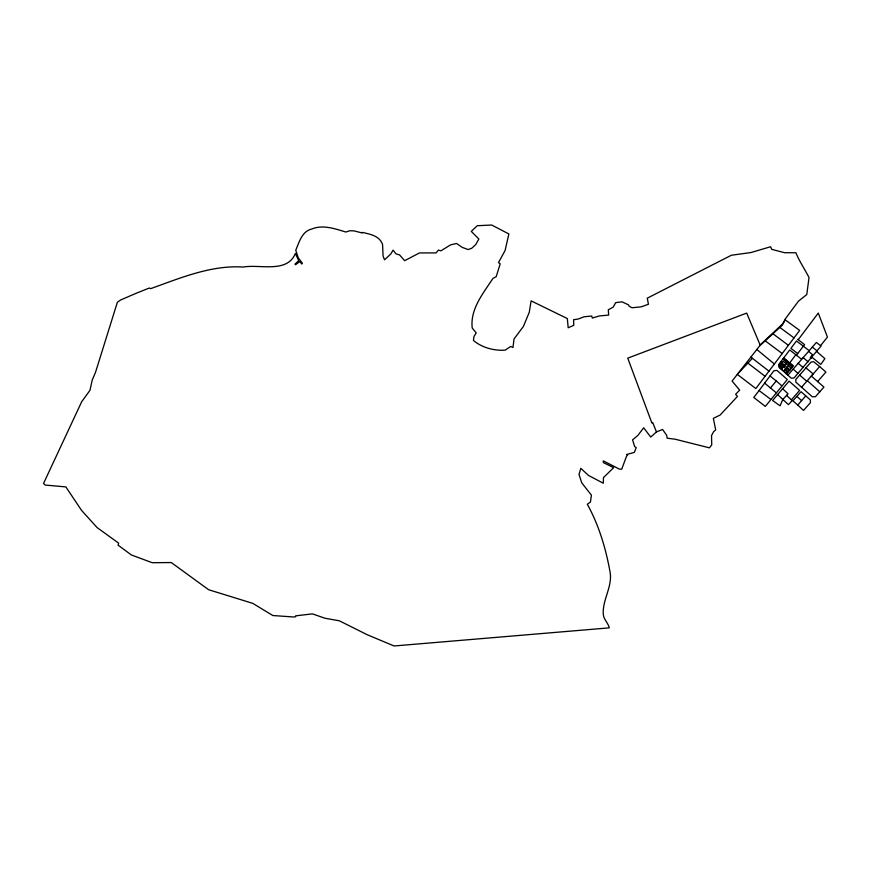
<?xml version="1.0" encoding="UTF-8"?>
<svg xmlns="http://www.w3.org/2000/svg" width="871" height="871" viewBox="0 0 871 871"><rect width="100%" height="100%" fill="white"/><g stroke="black" fill="none" stroke-linecap="round" stroke-linejoin="round"><path stroke-width="1.31" d="M791.391 399.854L799.611 390.426L789.093 381.128L772.642 400.497L780.013 405.799L782.855 399.462L788.026 393.779L782.419 388.564M759.098 390.546L773.916 370.719L777.008 370.436L787.297 379.538L765.326 406.409L753.753 397.47L759.098 390.546L770.715 399.332M737.302 374.378L755.843 388.553L799.665 330.414L785.261 319.886L782.06 325.449L759.719 345.798L732.076 381.063L739.675 390.11L735.647 394.302L737.443 396.447L720.121 415.042L713.349 418.341L715.69 429.915L713.621 431.646L711.542 435.598L711.727 444.929L709.451 447.836L675.101 439.202L667.186 438.2L666.685 435.38L662.581 429.457L656.473 431.918L650.746 437.046L643.658 427.803L637.866 435.424L632.575 439.866L634.665 446.562L636.211 447.618L634.371 452.387L626.576 454.52L627.621 455.13L626.554 456.208L621.698 469.208L619.281 469.077L603.298 460.835L603.298 462.555L613.63 467.673L603.472 477.58L603.298 483.22L588.469 475.414L580.826 468.348L578.997 474.379L581.719 482.795L591.431 495.174L590.418 502.077L587.304 504.233C598.78 524.984 605.661 547.924 609.907 571.158C613.108 586.041 602.177 599.694 603.298 614.436C603.745 619.738 608.219 622.874 609.308 627.86L394.095 645.977L367.148 634.698L339.363 620.805L324.927 618.225L312.428 613.87L295.661 615.851L295.661 616.744L293.799 616.995L272.863 615.536L252.742 603.353L208.637 589.732L171.293 562.557L152.196 562.699L131.314 554.936L118.097 545.126L118.652 543.145L97.084 527.554L81.526 510.352L65.869 486.911L45.15 485.049L43.55 483.438L81.667 401.76L89.974 390.306L92.217 380.061L95.538 372.255L117.378 302.237L120.655 299.983L135.734 293.462L149.235 288.051L150.716 288.639C180.21 278.056 211.413 264.882 243.216 267.059C259.558 263.978 287.321 273.668 295.356 253.428L298.72 260.723L294.997 264.109L295.476 264.751L299.864 261.54L301.812 264.065L302.335 263.173L298.252 257.772L295.748 250.227C299.232 242.214 301.899 231.261 311.785 229.019C322.88 224.38 334.987 228.768 345.831 232.034L349.739 230.739L354.062 230.891L362.282 232.982L362.467 232.415C370.219 234.245 379.691 235.823 382.576 244.599L383.077 255.998L384.525 259.819L390.731 254.06L393.071 250.119L395.967 253.853L399.593 254.942L404.656 260.69L419.452 252.928L436.11 252.928L438.363 250.075L440.868 250.859L450.623 244.86L456.556 243.477L462.207 247.364L468.075 249.552L471.647 248.311L475.729 244.599L478.854 239.024L471.298 231.403L477.232 225.72L491.69 225.023L508.871 233.961L505.071 250.576L498.473 262.574L500.194 263.848L496.209 276.63L492.888 278.47C483.253 293.287 470.013 309.118 472.224 328.029L476.219 332.918L473.987 336.446L473.432 340.463C481.99 347.681 493.977 350.85 505.104 350.186L510.722 346.44L512.975 347.54L513.999 339.004L523.395 326.462L529.274 312.264L531.125 300.865L567.337 318.557L568.175 327.79L573.782 325.264L573.575 319.733L578.388 318.982L584.103 316.783L591.747 316.031L592.356 318.035L599.281 315.966L608.666 315.084L608.296 309.771L613.13 307.223L615.688 302.651L622.046 301.812L628.601 304.926L629.047 306.113L631.987 307.768L641.143 306.842L648.427 304.284L647.284 298.176L731.368 255.247L750.9 252.557L770.595 246.743L771.75 249.367L784.619 252.71L795.898 252.753C799.48 261.594 804.684 268.987 809.017 277.566L806.786 294.54L798.511 301.105L785.457 318.71L782.877 323.664L760.133 344.992M789.736 362.88L795.833 354.747M798.228 339.69L818.283 313.059L827.45 337.099L820.558 345.667M796.41 355.205L804.586 344.633L797.738 339.298M801.603 359.266L789.714 349.957L778.826 364.416L779.175 367.431L791.26 378.177L794.058 377.992L821.037 346.048L816.377 342.434L787.885 375.172M775.974 392.538L764.651 383.12M770.323 388.107L776.257 380.975L770.018 375.934M819.655 366.549L813.677 361.77L811.119 361.966L795.746 379.527L795.92 382.227L812.393 396.828L815.463 396.697L823.933 387.083L811.326 376.076L819.655 366.549L825.904 372.069L817.608 381.563M797.771 405.069L792.893 400.856L801.059 391.71L810.357 399.931L810.389 402.729L803.519 410.426L797.771 405.069L805.751 395.859M783.345 359.385L784.15 358.46L792.501 365.744L791.685 366.669M781.145 362.369L779.12 364.677L782.604 367.714M780.285 365.689L782.31 363.381M781.439 366.702L783.465 364.383M786.121 361.813L786.938 360.888M781.222 368.825L785.816 363.566M781.461 369.032L784.629 365.395M788.908 364.241L789.714 363.316M783.78 371.046L786.938 367.42M784.009 371.253L788.603 365.994M786.078 370.752L788.103 368.433M789.257 369.446L787.232 371.765L784.923 369.74M786.469 373.92L793.481 365.896L783.66 357.992M801.57 387.236L807.297 380.681L819.785 391.787M738.586 372.973L752.392 358.297M779.883 327.431L794.025 337.937M772.936 333.756L788.451 345.362M765.195 340.811L782.278 353.593M809.17 350.654L796.475 340.975L790.922 348.346L797.684 353.55M747.939 363.153L765.184 376.403M750.846 357.099L769.06 371.231M812.295 347.083L817.118 350.937M812.001 357.306L820.776 364.426L824.902 358.634L816.671 351.492M756.812 349.5L774.45 364.045M805.969 367.867L813.187 373.953L806.786 381.269L799.622 375.053M808.56 351.351L812.425 354.639L810.357 357.546L811.151 358.275M803.116 357.546L808.081 361.824M798.152 363.261L803.116 367.551M776.257 380.975L781.853 385.799M782.909 358.994L792.316 367.214M780.677 361.955L789.888 370.001M783.486 366.713L785.794 368.738M793.143 369.075L798.021 373.43M796.889 396.381L801.614 400.627M786.546 395.401L792.196 400.595L788.429 404.634L777.28 394.28M760.263 345.308L746.687 313.092L627.741 358.155L651.856 422.947L652.684 422.522L656.473 431.918M783.29 361.356L779.305 365.907L779.458 367.29L786.491 373.419L791.086 368.161L783.29 361.356"/></g></svg>
